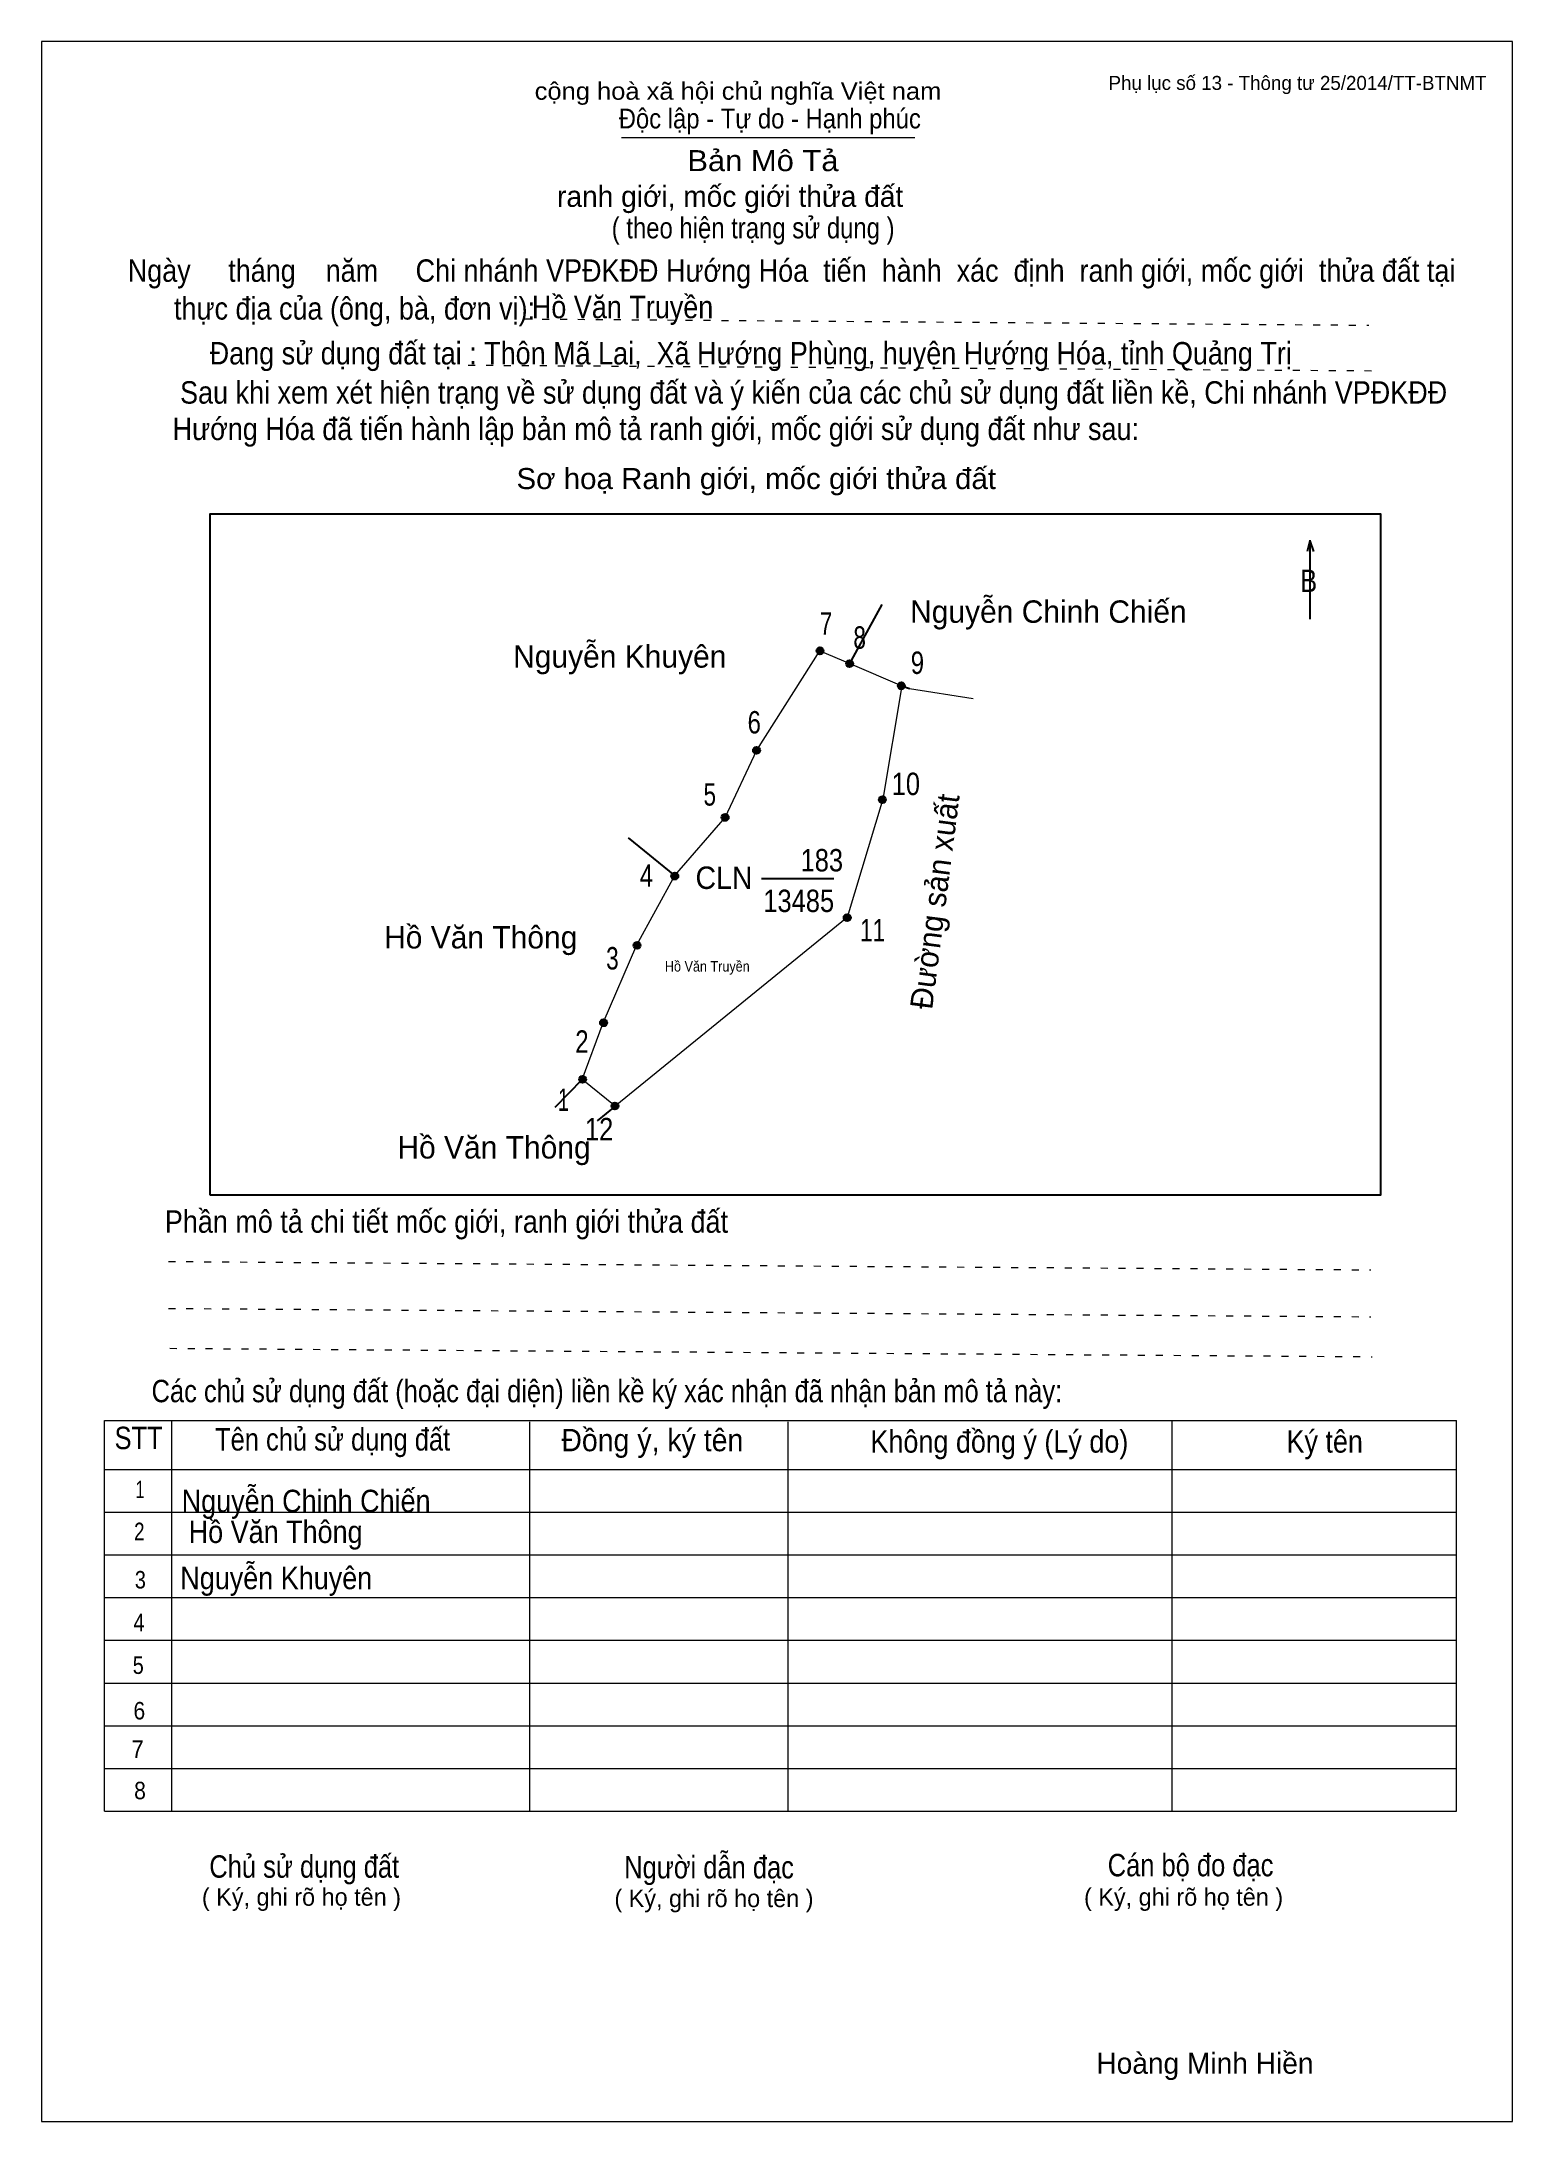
# Model space of a CAD drawing. Header units: centimetres. Extents: x 0 to 21, y 0 to 29.7.
import ezdxf
from ezdxf.enums import TextEntityAlignment as Align

# ---------------------------------------------------------------- set-up
doc = ezdxf.new("R2010")
doc.units = ezdxf.units.CM
doc.header["$LTSCALE"] = 0.13
doc.linetypes.add('DOTTED', pattern=[1.5, 0.3, -1.2])
for name, color, linetype, lineweight in [('1', 7, 'Continuous', 13), ('32', 7, 'Continuous', 25), ('33', 7, 'Continuous', 25), ('6', 7, 'Continuous', 13), ('62', 7, 'Continuous', 13)]:
    doc.layers.add(name, color=color, linetype=linetype, lineweight=lineweight)
for name, color, linetype in [('2', 7, 'Continuous'), ('34', 7, 'Continuous'), ('63', 7, 'Continuous')]:
    doc.layers.add(name, color=color, linetype=linetype)

msp = doc.modelspace()

# ---------------------------------------------------------------- hatches: boundary and pattern name
at = {"layer": '32'}
for points in [[(11.1626, 21, 1), (11.0626, 21, 1)], [(11.5863, 20.8181, 1), (11.4863, 20.8181, 1)], [(12.3257, 20.5003, 1), (12.2257, 20.5003, 1)], [(10.258, 19.5783, 1), (10.158, 19.5783, 1)], [(12.0549, 18.8736, 1), (11.9549, 18.8736, 1)], [(9.8091, 18.6208, 1), (9.7091, 18.6208, 1)], [(9.0909, 17.7829, 1), (8.9909, 17.7829, 1)], [(11.5525, 17.1892, 1), (11.4525, 17.1892, 1)], [(8.5523, 16.7954, 1), (8.4523, 16.7954, 1)], [(8.0735, 15.6883, 1), (7.9735, 15.6883, 1)], [(7.7743, 14.8803, 1), (7.6743, 14.8803, 1)], [(8.236, 14.5, 1), (8.136, 14.5, 1)]]:
    msp.add_hatch(color=256, dxfattribs=at).paths.add_polyline_path(points)

# ---------------------------------------------------------------- linework, layer by layer
at = {"layer": '1'}
msp.add_line((12.39, 20.46), (13.3, 20.32), dxfattribs=at)
msp.add_lwpolyline([(21, 0), (21, 29.7), (0, 29.7), (0, 0)], close=True, dxfattribs=at)
at = {"layer": '32'}
for centre in [(11.1126, 21), (11.5363, 20.8181), (12.2757, 20.5003), (10.208, 19.5783), (12.0049, 18.8736), (9.7591, 18.6208), (9.0409, 17.7829), (11.5025, 17.1892), (8.5023, 16.7954), (8.0235, 15.6883), (7.7243, 14.8803), (8.186, 14.5)]:
    msp.add_circle(centre, 0.05, dxfattribs=at)
at = {"layer": '33'}
msp.add_line((10.28, 17.75), (11.31, 17.75), dxfattribs=at)
at = {"layer": '6', "lineweight": 25}
for p, q in [((11.54, 20.82), (12, 21.66)), ((12.28, 20.5), (12.39, 20.46)), ((9.04, 17.79), (8.38, 18.33)), ((7.72, 14.88), (7.33, 14.48)), ((8.19, 14.5), (7.93, 14.29))]:
    msp.add_line(p, q, dxfattribs=at)
at = {"layer": '6'}
msp.add_line((8.19, 14.5), (7.72, 14.88), dxfattribs=at)
for points in [[(9.04, 17.79), (9.76, 18.62), (10.21, 19.58), (11.11, 21)], [(11.11, 21), (11.54, 20.82), (12.28, 20.5)], [(12.28, 20.5), (12.01, 18.88), (11.5, 17.19), (8.19, 14.5)], [(7.72, 14.88), (8.02, 15.69), (8.5, 16.8), (9.04, 17.79)]]:
    msp.add_lwpolyline(points, dxfattribs=at)
at = {"layer": '62'}
for p, q in [((8.28, 28.33), (12.47, 28.33)), ((0.9, 10.01), (20.2, 10.01)), ((0.9, 4.43), (0.9, 10.01)), ((1.86, 4.43), (1.86, 10.01)), ((6.97, 4.43), (6.97, 9.99)), ((10.66, 4.43), (10.66, 9.99)), ((16.14, 4.43), (16.14, 10.01)), ((20.2, 4.43), (20.2, 10.01)), ((0.9, 9.31), (20.2, 9.31)), ((0.9, 8.7), (20.2, 8.7)), ((0.9, 8.09), (20.2, 8.09)), ((0.9, 7.48), (20.2, 7.48)), ((0.9, 6.87), (20.2, 6.87)), ((0.9, 6.26), (20.2, 6.26)), ((0.9, 5.65), (20.2, 5.65)), ((0.9, 5.04), (20.2, 5.04)), ((0.9, 4.43), (20.2, 4.43))]:
    msp.add_line(p, q, dxfattribs=at)
at = {"layer": '62', "linetype": 'DOTTED'}
for p, q in [((6.89, 25.74), (18.95, 25.65)), ((6.09, 25.08), (19.04, 25)), ((1.81, 12.28), (18.98, 12.16)), ((1.81, 11.61), (18.98, 11.49)), ((1.83, 11.04), (19, 10.92))]:
    msp.add_line(p, q, dxfattribs=at)
at = {"layer": '62', "lineweight": 25}
for p, q in [((18.11, 22.58), (18.11, 21.45)), ((18.11, 22.57), (18.07, 22.42)), ((18.11, 22.57), (18.16, 22.42))]:
    msp.add_line(p, q, dxfattribs=at)
msp.add_lwpolyline([(2.4, 13.23), (19.12, 13.23), (19.12, 22.95), (2.4, 22.95)], close=True, dxfattribs=at)

# ---------------------------------------------------------------- texts
at = {"layer": '2', "width": 0.9}
msp.add_text('Hồ Văn Truyền', height=0.1496, dxfattribs=at).set_placement((9.505, 16.42), align=Align.CENTER)
at = {"layer": '32'}
for s, width, p in [('7', 0.75, (11.2, 21.23)), ('8', 0.75, (11.68, 21.03)), ('9', 0.8, (12.505, 20.67)), ('6', 0.8, (10.175, 19.82)), ('5', 0.75, (9.54, 18.79)), ('10', 0.85, (12.34, 18.94)), ('4', 0.8, (8.635, 17.63)), ('11', 0.75, (11.865, 16.85)), ('3', 0.75, (8.15, 16.45)), ('2', 0.8, (7.715, 15.26)), ('1', 0.65, (7.45, 14.43)), ('12', 0.85, (7.96, 14.01))]:
    msp.add_text(s, height=0.32, dxfattribs=dict(at, width=width)).set_placement(p, align=Align.CENTER)
at = {"layer": '33'}
for s, p in [('Nguyễn Chinh Chiến', (14.375, 21.4)), ('Nguyễn Khuyên', (8.255, 20.76)), ('Hồ Văn Thông', (6.27, 16.75)), ('Hồ Văn Thông', (6.46, 13.75))]:
    msp.add_text(s, height=0.32, dxfattribs=at).set_placement(p, align=Align.CENTER)
msp.add_text('Đường sản xuất', height=0.32, rotation=82.694, dxfattribs=at).set_placement((12.911, 17.3997), align=Align.CENTER)
at = {"layer": '33', "width": 0.85}
for s, p in [('183', (11.14, 17.85)), ('13485', (10.81, 17.27))]:
    msp.add_text(s, height=0.32, dxfattribs=at).set_placement(p, align=Align.CENTER)
at = {"layer": '33', "width": 0.95}
msp.add_text('CLN', height=0.32, dxfattribs=at).set_placement((10.15, 17.6), align=Align.RIGHT)
at = {"layer": '34', "width": 0.9}
for s, p in [('Hồ Văn Truyền', (7, 25.75)), ('Nguyễn Chinh Chiến', (2, 8.7)), ('Hồ Văn Thông', (2.1, 8.26)), ('Nguyễn Khuyên', (1.98, 7.6))]:
    msp.add_text(s, height=0.32, dxfattribs=at).set_placement(p)
at = {"layer": '62'}
for s, height, width, p in [('cộng hoà xã hội chủ nghĩa Việt nam', 0.2474, 1.1, (7.04, 28.87)), ('Độc lập - Tự do - Hạnh phúc', 0.2828, 0.9, (8.24, 28.46)), ('Bản Mô Tả', 0.3, 1.1, (9.22, 27.85)), ('( theo hiện trạng sử dụng )', 0.3, 0.85, (8.14, 26.89)), ('Ngày     tháng    năm     Chi nhánh VPĐKĐĐ Hướng Hóa  tiến  hành  xác  định  ranh giới, mốc giới  thửa đất tại ', 0.32, 0.9, (1.23, 26.27)), ('thực địa của (ông, bà, đơn vị): ', 0.32, 0.9, (1.89, 25.73)), ('Đang sử dụng đất tại : Thôn Mã Lai,  Xã Hướng Phùng, huyện Hướng Hóa, tỉnh Quảng Trị', 0.32, 0.9, (2.4, 25.09)), (' Sau khi xem xét hiện trạng về sử dụng đất và ý kiến của các chủ sử dụng đất liền kề, Chi nhánh VPĐKĐĐ ', 0.32, 0.9, (1.87, 24.53)), ('Hướng Hóa đã tiến hành lập bản mô tả ranh giới, mốc giới sử dụng đất như sau:', 0.32, 0.9, (1.87, 24.01)), ('Sơ hoạ Ranh giới, mốc giới thửa đất', 0.3, 1.05, (6.78, 23.31)), ('B', 0.32, 0.85, (17.97, 21.84)), ('Phần mô tả chi tiết mốc giới, ranh giới thửa đất ', 0.32, 0.9, (1.76, 12.69)), ('Các chủ sử dụng đất (hoặc đại diện) liền kề ký xác nhận đã nhận bản mô tả này:', 0.32, 0.85, (1.57, 10.27))]:
    msp.add_text(s, height=height, dxfattribs=dict(at, width=width)).set_placement(p)
msp.add_text('ranh giới, mốc giới thửa đất', height=0.3, dxfattribs=at).set_placement((7.36, 27.34))
for s, height, width, p in [('STT', 0.32, 0.85, (1.385, 9.6)), ('Tên chủ sử dụng đất', 0.32, 0.85, (4.155, 9.58)), ('Đồng ý, ký tên', 0.32, 0.95, (8.72, 9.57)), ('Không đồng ý (Lý do)', 0.32, 0.9, (13.675, 9.55)), ('Ký tên', 0.32, 0.9, (18.32, 9.55)), ('1', 0.25, 0.7, (1.405, 8.9)), ('2', 0.25, 0.8, (1.395, 8.3)), ('3', 0.25, 0.85, (1.41, 7.61)), ('4', 0.25, 0.85, (1.39, 7)), ('5', 0.25, 0.85, (1.38, 6.39)), ('6', 0.25, 0.9, (1.395, 5.74)), ('7', 0.25, 0.95, (1.37, 5.19)), ('8', 0.25, 0.9, (1.405, 4.6)), ('Người dẫn đạc', 0.32, 0.85, (9.53, 3.47)), ('Chủ sử dụng đất', 0.32, 0.85, (3.75, 3.48)), ('Cán bộ đo đạc', 0.32, 0.85, (16.405, 3.5))]:
    msp.add_text(s, height=height, dxfattribs=dict(at, width=width)).set_placement(p, align=Align.CENTER)
for p in [(3.71, 3.08), (9.6, 3.06), (16.305, 3.08)]:
    msp.add_text('( Ký, ghi rõ họ tên )', height=0.25, dxfattribs=at).set_placement(p, align=Align.CENTER)
at = {"layer": '63'}
msp.add_text('Phụ lục số 13 - Thông tư 25/2014/TT-BTNMT', height=0.2, dxfattribs=at).set_placement((20.63, 29.01), align=Align.RIGHT)
msp.add_text('Hoàng Minh Hiền', height=0.3, dxfattribs=at).set_placement((16.61, 0.68), align=Align.CENTER)

doc.saveas('drawing.dxf')
